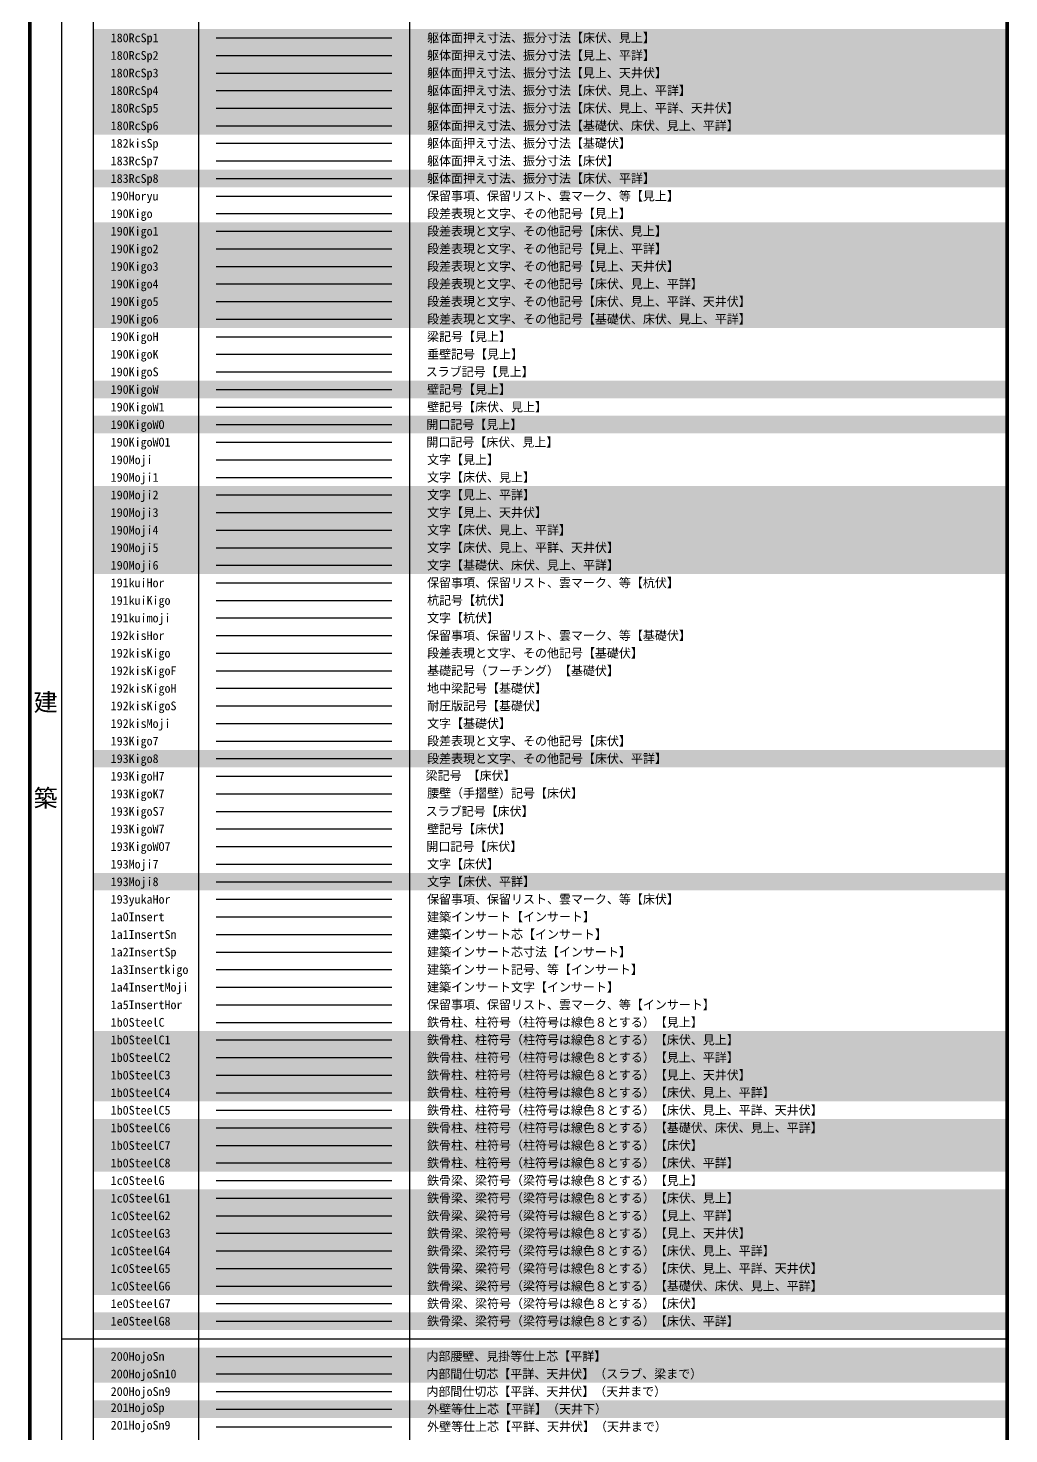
# Model space of a CAD drawing. Header units: millimetres. Extents: x -67913 to 128525, y -54442 to 63422.
# Drawn here: x -30278.5 to -29999.5, y -31076 to -30676.2 of the extents above; entities that cross this region are included whole.
import ezdxf
from ezdxf.enums import TextEntityAlignment as Align

# ---------------------------------------------------------------- set-up
doc = ezdxf.new("R2010")
doc.units = ezdxf.units.MM
doc.header["$LTSCALE"] = 500
doc.linetypes.add('DD5', pattern=[0.45, 0.2, -0.1, 0.05, -0.1])
doc.linetypes.add('DD6', pattern=[0.75, 0.5, -0.1, 0.05, -0.1])
for name, color, linetype in [('000Waku', 3, 'Continuous'), ('001Waku', 7, 'Continuous'), ('110SleeveSp', 8, 'Continuous'), ('122kisSec', 7, 'Continuous'), ('123RcSec7', 7, 'Continuous'), ('180RcSp1', 8, 'Continuous'), ('180RcSp2', 8, 'Continuous'), ('180RcSp3', 8, 'Continuous'), ('180RcSp4', 8, 'Continuous'), ('180RcSp5', 8, 'Continuous'), ('180RcSp6', 8, 'Continuous'), ('182kisSp', 8, 'Continuous'), ('183RcSp7', 8, 'Continuous'), ('183RcSp8', 8, 'Continuous'), ('190Horyu', 10, 'Continuous'), ('190Kigo', 8, 'Continuous'), ('190Kigo1', 8, 'Continuous'), ('190Kigo2', 8, 'Continuous'), ('190Kigo3', 8, 'Continuous'), ('190Kigo4', 8, 'Continuous'), ('190Kigo5', 8, 'Continuous'), ('190Kigo6', 8, 'Continuous'), ('190KigoH', 8, 'Continuous'), ('190KigoK', 8, 'Continuous'), ('190KigoS', 8, 'Continuous'), ('190KigoW', 8, 'Continuous'), ('190KigoW1', 8, 'Continuous'), ('190KigoWO', 8, 'Continuous'), ('190KigoWO1', 8, 'Continuous'), ('190Moji', 8, 'Continuous'), ('190Moji1', 8, 'Continuous'), ('190Moji2', 8, 'Continuous'), ('190Moji3', 8, 'Continuous'), ('190Moji4', 8, 'Continuous'), ('190Moji5', 8, 'Continuous'), ('190Moji6', 8, 'Continuous'), ('191kuiHor', 10, 'Continuous'), ('191kuiKigo', 8, 'Continuous'), ('191kuimoji', 8, 'Continuous'), ('192kisHor', 10, 'Continuous'), ('192kisKigo', 8, 'Continuous'), ('192kisKigoF', 8, 'Continuous'), ('192kisKigoH', 8, 'Continuous'), ('192kisKigoS', 8, 'Continuous'), ('192kisMoji', 8, 'Continuous'), ('193Kigo7', 8, 'Continuous'), ('193Kigo8', 8, 'Continuous'), ('193KigoH7', 8, 'Continuous'), ('193KigoK7', 8, 'Continuous'), ('193KigoS7', 8, 'Continuous'), ('193KigoW7', 8, 'Continuous'), ('193KigoWO7', 8, 'Continuous'), ('193Moji7', 8, 'Continuous'), ('193Moji8', 8, 'Continuous'), ('193yukaHor', 10, 'Continuous'), ('1a0Insert', 2, 'Continuous'), ('1a1InsertSn', 4, 'DD5'), ('1a2InsertSp', 8, 'Continuous'), ('1a3InsertKigo', 8, 'Continuous'), ('1a4InsertMoji', 8, 'Continuous'), ('1a5InsertHor', 10, 'Continuous'), ('1b0SteelC', 7, 'Continuous'), ('1b0SteelC1', 7, 'Continuous'), ('1b0SteelC2', 7, 'Continuous'), ('1b0SteelC3', 7, 'Continuous'), ('1b0SteelC4', 7, 'Continuous'), ('1b0SteelC5', 7, 'Continuous'), ('1b0SteelC6', 7, 'Continuous'), ('1b0SteelC7', 7, 'Continuous'), ('1b0SteelC8', 7, 'Continuous'), ('1c0SteelG', 5, 'Continuous'), ('1c0SteelG1', 5, 'Continuous'), ('1c0SteelG2', 5, 'Continuous'), ('1c0SteelG3', 5, 'Continuous'), ('1c0SteelG4', 5, 'Continuous'), ('1c0SteelG5', 5, 'Continuous'), ('1c0SteelG6', 5, 'Continuous'), ('1e0SteelG7', 5, 'Continuous'), ('1e0SteelG8', 5, 'Continuous'), ('200HojoSn', 4, 'DD6'), ('200HojoSn10', 4, 'DD6'), ('200HojoSn9', 4, 'DD6'), ('201HojoSn', 6, 'DD6'), ('201HojoSn9', 6, 'DD6'), ('220Kabe', 7, 'Continuous'), ('400Dansa', 4, 'Continuous')]:
    doc.layers.add(name, color=color, linetype=linetype)
doc.styles.add('ｺﾞｼｯｸ', font='MS Gothic.ttf')
doc.styles.add('ｺﾞｼｯｸ-縦', font='@MS Gothic.ttf')

msp = doc.modelspace()

# ---------------------------------------------------------------- hatches: boundary and pattern name
at = {"layer": '110SleeveSp'}
for points in [[(-30000, -30681.5), (-30000, -30676.5), (-30260, -30676.5), (-30260, -30681.5)], [(-30000, -30686.5), (-30000, -30681.5), (-30260, -30681.5), (-30260, -30686.5)], [(-30000, -30691.5), (-30000, -30686.5), (-30260, -30686.5), (-30260, -30691.5)], [(-30000, -30696.5), (-30000, -30691.5), (-30260, -30691.5), (-30260, -30696.5)], [(-30000, -30701.5), (-30000, -30696.5), (-30260, -30696.5), (-30260, -30701.5)], [(-30000, -30706.5), (-30000, -30701.5), (-30260, -30701.5), (-30260, -30706.5)], [(-30000, -30736.5), (-30000, -30731.5), (-30260, -30731.5), (-30260, -30736.5)], [(-30000, -30741.5), (-30000, -30736.5), (-30260, -30736.5), (-30260, -30741.5)], [(-30000, -30746.5), (-30000, -30741.5), (-30260, -30741.5), (-30260, -30746.5)], [(-30000, -30751.5), (-30000, -30746.5), (-30260, -30746.5), (-30260, -30751.5)], [(-30000, -30756.5), (-30000, -30751.5), (-30260, -30751.5), (-30260, -30756.5)], [(-30000, -30761.5), (-30000, -30756.5), (-30260, -30756.5), (-30260, -30761.5)], [(-30000, -30781.5), (-30000, -30776.5), (-30260, -30776.5), (-30260, -30781.5)], [(-30000, -30791.5), (-30000, -30786.5), (-30260, -30786.5), (-30260, -30791.5)], [(-30000, -30811.5), (-30000, -30806.5), (-30260, -30806.5), (-30260, -30811.5)], [(-30000, -30816.5), (-30000, -30811.5), (-30260, -30811.5), (-30260, -30816.5)], [(-30000, -30821.5), (-30000, -30816.5), (-30260, -30816.5), (-30260, -30821.5)], [(-30000, -30826.5), (-30000, -30821.5), (-30260, -30821.5), (-30260, -30826.5)], [(-30000, -30831.5), (-30000, -30826.5), (-30260, -30826.5), (-30260, -30831.5)], [(-30000, -30966.5), (-30000, -30961.5), (-30260, -30961.5), (-30260, -30966.5)], [(-30000, -30971.5), (-30000, -30966.5), (-30260, -30966.5), (-30260, -30971.5)], [(-30000, -30976.5), (-30000, -30971.5), (-30260, -30971.5), (-30260, -30976.5)], [(-30000, -30981.5), (-30000, -30976.5), (-30260, -30976.5), (-30260, -30981.5)], [(-30000, -30991.5), (-30000, -30986.5), (-30260, -30986.5), (-30260, -30991.5)], [(-30000, -31011.5), (-30000, -31006.5), (-30260, -31006.5), (-30260, -31011.5)], [(-30000, -31016.5), (-30000, -31011.5), (-30260, -31011.5), (-30260, -31016.5)], [(-30000, -31021.5), (-30000, -31016.5), (-30260, -31016.5), (-30260, -31021.5)], [(-30000, -31026.5), (-30000, -31021.5), (-30260, -31021.5), (-30260, -31026.5)], [(-30000, -31036.5), (-30000, -31031.5), (-30260, -31031.5), (-30260, -31036.5)]]:
    msp.add_hatch(color=241, dxfattribs=at).paths.add_polyline_path(points)
at = {"layer": '122kisSec'}
msp.add_hatch(color=241, dxfattribs=at).paths.add_polyline_path([(-30000, -30701.5), (-30260, -30701.5), (-30260, -30706.5), (-30000, -30706.5)])
at = {"layer": '123RcSec7'}
for points in [[(-30000, -30696.5), (-30000, -30691.5), (-30260, -30691.5), (-30260, -30696.5)], [(-30000, -30701.5), (-30000, -30696.5), (-30260, -30696.5), (-30260, -30701.5)], [(-30000, -30706.5), (-30000, -30701.5), (-30260, -30701.5), (-30260, -30706.5)], [(-30000, -30721.5), (-30000, -30716.5), (-30260, -30716.5), (-30260, -30721.5)], [(-30000, -30736.5), (-30000, -30731.5), (-30260, -30731.5), (-30260, -30736.5)], [(-30000, -30751.5), (-30000, -30746.5), (-30260, -30746.5), (-30260, -30751.5)], [(-30000, -30756.5), (-30000, -30751.5), (-30260, -30751.5), (-30260, -30756.5)], [(-30000, -30761.5), (-30000, -30756.5), (-30260, -30756.5), (-30260, -30761.5)], [(-30000, -30821.5), (-30000, -30816.5), (-30260, -30816.5), (-30260, -30821.5)], [(-30000, -30826.5), (-30000, -30821.5), (-30260, -30821.5), (-30260, -30826.5)], [(-30000, -30831.5), (-30000, -30826.5), (-30260, -30826.5), (-30260, -30831.5)], [(-30000, -30886.5), (-30000, -30881.5), (-30260, -30881.5), (-30260, -30886.5)], [(-30000, -30921.5), (-30000, -30916.5), (-30260, -30916.5), (-30260, -30921.5)], [(-30000, -30966.5), (-30000, -30961.5), (-30260, -30961.5), (-30260, -30966.5)], [(-30000, -30981.5), (-30000, -30976.5), (-30260, -30976.5), (-30260, -30981.5)], [(-30000, -30991.5), (-30000, -30986.5), (-30260, -30986.5), (-30260, -30991.5)], [(-30000, -30996.5), (-30000, -30991.5), (-30260, -30991.5), (-30260, -30996.5)], [(-30000, -31001.5), (-30000, -30996.5), (-30260, -30996.5), (-30260, -31001.5)], [(-30000, -31011.5), (-30000, -31006.5), (-30260, -31006.5), (-30260, -31011.5)], [(-30000, -31026.5), (-30000, -31021.5), (-30260, -31021.5), (-30260, -31026.5)], [(-30000, -31031.5), (-30000, -31026.5), (-30260, -31026.5), (-30260, -31031.5)], [(-30000, -31036.5), (-30000, -31031.5), (-30260, -31031.5), (-30260, -31036.5)], [(-30000, -31046.5), (-30000, -31041.5), (-30260, -31041.5), (-30260, -31046.5)]]:
    msp.add_hatch(color=241, dxfattribs=at).paths.add_polyline_path(points)
at = {"layer": '220Kabe'}
for points in [[(-30000, -30686.5), (-30000, -30681.5), (-30260, -30681.5), (-30260, -30686.5)], [(-30000, -30696.5), (-30000, -30691.5), (-30260, -30691.5), (-30260, -30696.5)], [(-30000, -30701.5), (-30000, -30696.5), (-30260, -30696.5), (-30260, -30701.5)], [(-30000, -30706.5), (-30000, -30701.5), (-30260, -30701.5), (-30260, -30706.5)], [(-30000, -30721.5), (-30000, -30716.5), (-30260, -30716.5), (-30260, -30721.5)], [(-30000, -30741.5), (-30000, -30736.5), (-30260, -30736.5), (-30260, -30741.5)], [(-30000, -30751.5), (-30000, -30746.5), (-30260, -30746.5), (-30260, -30751.5)], [(-30000, -30761.5), (-30000, -30756.5), (-30260, -30756.5), (-30260, -30761.5)], [(-30000, -30821.5), (-30000, -30816.5), (-30260, -30816.5), (-30260, -30821.5)], [(-30000, -30826.5), (-30000, -30821.5), (-30260, -30821.5), (-30260, -30826.5)], [(-30000, -30831.5), (-30000, -30826.5), (-30260, -30826.5), (-30260, -30831.5)], [(-30000, -30886.5), (-30000, -30881.5), (-30260, -30881.5), (-30260, -30886.5)], [(-30000, -30921.5), (-30000, -30916.5), (-30260, -30916.5), (-30260, -30921.5)], [(-30000, -30971.5), (-30000, -30966.5), (-30260, -30966.5), (-30260, -30971.5)], [(-30000, -30981.5), (-30000, -30976.5), (-30260, -30976.5), (-30260, -30981.5)], [(-30000, -30991.5), (-30000, -30986.5), (-30260, -30986.5), (-30260, -30991.5)], [(-30000, -31001.5), (-30000, -30996.5), (-30260, -30996.5), (-30260, -31001.5)], [(-30000, -31016.5), (-30000, -31011.5), (-30260, -31011.5), (-30260, -31016.5)], [(-30000, -31031.5), (-30000, -31026.5), (-30260, -31026.5), (-30260, -31031.5)], [(-30000, -31036.5), (-30000, -31031.5), (-30260, -31031.5), (-30260, -31036.5)], [(-30000, -31046.5), (-30000, -31041.5), (-30260, -31041.5), (-30260, -31046.5)], [(-30000, -31056.5), (-30000, -31051.5), (-30260, -31051.5), (-30260, -31056.5)], [(-30000, -31071.5), (-30000, -31066.5), (-30260, -31066.5), (-30260, -31071.5)]]:
    msp.add_hatch(color=241, dxfattribs=at).paths.add_polyline_path(points)
at = {"layer": '400Dansa'}
msp.add_hatch(color=241, dxfattribs=at).paths.add_polyline_path([(-30000, -31061.5), (-30000, -31056.5), (-30260, -31056.5), (-30260, -31061.5)])

# ---------------------------------------------------------------- linework, layer by layer
at = {"layer": '000Waku'}
for p, q in [((-30260, -30015), (-30260, -31899)), ((-30230, -30015), (-30230, -31899)), ((-30170, -30015), (-30170, -31899)), ((-30269, -30104), (-30269, -31809)), ((-30269, -31049), (-30000, -31049))]:
    msp.add_line(p, q, dxfattribs=at)
at = {"layer": '000Waku', "const_width": 1}
msp.add_lwpolyline([(-30000, -31899), (-30278, -31899), (-30278, -30000), (-30000, -30000)], close=True, dxfattribs=at)
at = {"layer": '180RcSp1'}
msp.add_line((-30225, -30679), (-30175, -30679), dxfattribs=at)
at = {"layer": '180RcSp2'}
msp.add_line((-30225, -30684), (-30175, -30684), dxfattribs=at)
at = {"layer": '180RcSp3'}
msp.add_line((-30225, -30689), (-30175, -30689), dxfattribs=at)
at = {"layer": '180RcSp4'}
msp.add_line((-30225, -30694), (-30175, -30694), dxfattribs=at)
at = {"layer": '180RcSp5'}
msp.add_line((-30225, -30699), (-30175, -30699), dxfattribs=at)
at = {"layer": '180RcSp6'}
msp.add_line((-30225, -30704), (-30175, -30704), dxfattribs=at)
at = {"layer": '182kisSp'}
msp.add_line((-30225, -30709), (-30175, -30709), dxfattribs=at)
at = {"layer": '183RcSp7'}
msp.add_line((-30225, -30714), (-30175, -30714), dxfattribs=at)
at = {"layer": '183RcSp8'}
msp.add_line((-30225, -30719), (-30175, -30719), dxfattribs=at)
at = {"layer": '190Horyu'}
msp.add_line((-30225, -30724), (-30175, -30724), dxfattribs=at)
at = {"layer": '190Kigo'}
msp.add_line((-30225, -30729), (-30175, -30729), dxfattribs=at)
at = {"layer": '190Kigo1'}
msp.add_line((-30225, -30734), (-30175, -30734), dxfattribs=at)
at = {"layer": '190Kigo2'}
msp.add_line((-30225, -30739), (-30175, -30739), dxfattribs=at)
at = {"layer": '190Kigo3'}
msp.add_line((-30225, -30744), (-30175, -30744), dxfattribs=at)
at = {"layer": '190Kigo4'}
msp.add_line((-30225, -30749), (-30175, -30749), dxfattribs=at)
at = {"layer": '190Kigo5'}
msp.add_line((-30225, -30754), (-30175, -30754), dxfattribs=at)
at = {"layer": '190Kigo6'}
msp.add_line((-30225, -30759), (-30175, -30759), dxfattribs=at)
at = {"layer": '190KigoH'}
msp.add_line((-30225, -30764), (-30175, -30764), dxfattribs=at)
at = {"layer": '190KigoK'}
msp.add_line((-30225, -30769), (-30175, -30769), dxfattribs=at)
at = {"layer": '190KigoS'}
msp.add_line((-30225, -30774), (-30175, -30774), dxfattribs=at)
at = {"layer": '190KigoW'}
msp.add_line((-30225, -30779), (-30175, -30779), dxfattribs=at)
at = {"layer": '190KigoW1'}
msp.add_line((-30225, -30784), (-30175, -30784), dxfattribs=at)
at = {"layer": '190KigoWO'}
msp.add_line((-30225, -30789), (-30175, -30789), dxfattribs=at)
at = {"layer": '190KigoWO1'}
msp.add_line((-30225, -30794), (-30175, -30794), dxfattribs=at)
at = {"layer": '190Moji'}
msp.add_line((-30225, -30799), (-30175, -30799), dxfattribs=at)
at = {"layer": '190Moji1'}
msp.add_line((-30225, -30804), (-30175, -30804), dxfattribs=at)
at = {"layer": '190Moji2'}
msp.add_line((-30225, -30809), (-30175, -30809), dxfattribs=at)
at = {"layer": '190Moji3'}
msp.add_line((-30225, -30814), (-30175, -30814), dxfattribs=at)
at = {"layer": '190Moji4'}
msp.add_line((-30225, -30819), (-30175, -30819), dxfattribs=at)
at = {"layer": '190Moji5'}
msp.add_line((-30225, -30824), (-30175, -30824), dxfattribs=at)
at = {"layer": '190Moji6'}
msp.add_line((-30225, -30829), (-30175, -30829), dxfattribs=at)
at = {"layer": '191kuiHor'}
msp.add_line((-30225, -30834), (-30175, -30834), dxfattribs=at)
at = {"layer": '191kuiKigo'}
msp.add_line((-30225, -30839), (-30175, -30839), dxfattribs=at)
at = {"layer": '191kuimoji'}
msp.add_line((-30225, -30844), (-30175, -30844), dxfattribs=at)
at = {"layer": '192kisHor'}
msp.add_line((-30225, -30849), (-30175, -30849), dxfattribs=at)
at = {"layer": '192kisKigo'}
msp.add_line((-30225, -30854), (-30175, -30854), dxfattribs=at)
at = {"layer": '192kisKigoF'}
msp.add_line((-30225, -30859), (-30175, -30859), dxfattribs=at)
at = {"layer": '192kisKigoH'}
msp.add_line((-30225, -30864), (-30175, -30864), dxfattribs=at)
at = {"layer": '192kisKigoS'}
msp.add_line((-30225, -30869), (-30175, -30869), dxfattribs=at)
at = {"layer": '192kisMoji'}
msp.add_line((-30225, -30874), (-30175, -30874), dxfattribs=at)
at = {"layer": '193Kigo7'}
msp.add_line((-30225, -30879), (-30175, -30879), dxfattribs=at)
at = {"layer": '193Kigo8'}
msp.add_line((-30225, -30884), (-30175, -30884), dxfattribs=at)
at = {"layer": '193KigoH7'}
msp.add_line((-30225, -30889), (-30175, -30889), dxfattribs=at)
at = {"layer": '193KigoK7'}
msp.add_line((-30225, -30894), (-30175, -30894), dxfattribs=at)
at = {"layer": '193KigoS7'}
msp.add_line((-30225, -30899), (-30175, -30899), dxfattribs=at)
at = {"layer": '193KigoW7'}
msp.add_line((-30225, -30904), (-30175, -30904), dxfattribs=at)
at = {"layer": '193KigoWO7'}
msp.add_line((-30225, -30909), (-30175, -30909), dxfattribs=at)
at = {"layer": '193Moji7'}
msp.add_line((-30225, -30914), (-30175, -30914), dxfattribs=at)
at = {"layer": '193Moji8'}
msp.add_line((-30225, -30919), (-30175, -30919), dxfattribs=at)
at = {"layer": '193yukaHor'}
msp.add_line((-30225, -30924), (-30175, -30924), dxfattribs=at)
at = {"layer": '1a0Insert'}
msp.add_line((-30225, -30929), (-30175, -30929), dxfattribs=at)
at = {"layer": '1a1InsertSn'}
msp.add_line((-30225, -30934), (-30175, -30934), dxfattribs=at)
at = {"layer": '1a2InsertSp'}
msp.add_line((-30225, -30939), (-30175, -30939), dxfattribs=at)
at = {"layer": '1a3InsertKigo'}
msp.add_line((-30225, -30944), (-30175, -30944), dxfattribs=at)
at = {"layer": '1a4InsertMoji'}
msp.add_line((-30225, -30949), (-30175, -30949), dxfattribs=at)
at = {"layer": '1a5InsertHor'}
msp.add_line((-30225, -30954), (-30175, -30954), dxfattribs=at)
at = {"layer": '1b0SteelC'}
msp.add_line((-30225, -30959), (-30175, -30959), dxfattribs=at)
at = {"layer": '1b0SteelC1'}
msp.add_line((-30225, -30964), (-30175, -30964), dxfattribs=at)
at = {"layer": '1b0SteelC2'}
msp.add_line((-30225, -30969), (-30175, -30969), dxfattribs=at)
at = {"layer": '1b0SteelC3'}
msp.add_line((-30225, -30974), (-30175, -30974), dxfattribs=at)
at = {"layer": '1b0SteelC4'}
msp.add_line((-30225, -30979), (-30175, -30979), dxfattribs=at)
at = {"layer": '1b0SteelC5'}
msp.add_line((-30225, -30984), (-30175, -30984), dxfattribs=at)
at = {"layer": '1b0SteelC6'}
msp.add_line((-30225, -30989), (-30175, -30989), dxfattribs=at)
at = {"layer": '1b0SteelC7'}
msp.add_line((-30225, -30994), (-30175, -30994), dxfattribs=at)
at = {"layer": '1b0SteelC8'}
msp.add_line((-30225, -30999), (-30175, -30999), dxfattribs=at)
at = {"layer": '1c0SteelG'}
msp.add_line((-30225, -31004), (-30175, -31004), dxfattribs=at)
at = {"layer": '1c0SteelG1'}
msp.add_line((-30225, -31009), (-30175, -31009), dxfattribs=at)
at = {"layer": '1c0SteelG2'}
msp.add_line((-30225, -31014), (-30175, -31014), dxfattribs=at)
at = {"layer": '1c0SteelG3'}
msp.add_line((-30225, -31019), (-30175, -31019), dxfattribs=at)
at = {"layer": '1c0SteelG4'}
msp.add_line((-30225, -31024), (-30175, -31024), dxfattribs=at)
at = {"layer": '1c0SteelG5'}
msp.add_line((-30225, -31029), (-30175, -31029), dxfattribs=at)
at = {"layer": '1c0SteelG6'}
msp.add_line((-30225, -31034), (-30175, -31034), dxfattribs=at)
at = {"layer": '1e0SteelG7'}
msp.add_line((-30225, -31039), (-30175, -31039), dxfattribs=at)
at = {"layer": '1e0SteelG8'}
msp.add_line((-30225, -31044), (-30175, -31044), dxfattribs=at)
at = {"layer": '200HojoSn'}
msp.add_line((-30225, -31054), (-30175, -31054), dxfattribs=at)
at = {"layer": '200HojoSn10'}
msp.add_line((-30225, -31059), (-30175, -31059), dxfattribs=at)
at = {"layer": '200HojoSn9'}
msp.add_line((-30225, -31064), (-30175, -31064), dxfattribs=at)
at = {"layer": '201HojoSn'}
msp.add_line((-30225, -31069), (-30175, -31069), dxfattribs=at)
at = {"layer": '201HojoSn9'}
msp.add_line((-30225, -31074), (-30175, -31074), dxfattribs=at)

# ---------------------------------------------------------------- texts
at = {"layer": '001Waku', "style": 'ｺﾞｼｯｸ-縦'}
msp.add_text('建\u3000\u3000\u3000築', height=5, rotation=270, dxfattribs=at).set_placement((-30273.5, -30881.5), align=Align.MIDDLE)
at = {"layer": '180RcSp1', "style": 'ｺﾞｼｯｸ'}
for s, p in [('躯体面押え寸法、振分寸法【床伏、見上】', (-30165, -30679)), ('180RcSp1', (-30255, -30679))]:
    msp.add_text(s, height=2.5, dxfattribs=at).set_placement(p, align=Align.MIDDLE_LEFT)
at = {"layer": '180RcSp2', "style": 'ｺﾞｼｯｸ'}
for s, p in [('180RcSp2', (-30255, -30684)), ('躯体面押え寸法、振分寸法【見上、平詳】', (-30165, -30684))]:
    msp.add_text(s, height=2.5, dxfattribs=at).set_placement(p, align=Align.MIDDLE_LEFT)
at = {"layer": '180RcSp3', "style": 'ｺﾞｼｯｸ'}
for s, p in [('180RcSp3', (-30255, -30689)), ('躯体面押え寸法、振分寸法【見上、天井伏】', (-30165, -30689))]:
    msp.add_text(s, height=2.5, dxfattribs=at).set_placement(p, align=Align.MIDDLE_LEFT)
at = {"layer": '180RcSp4', "style": 'ｺﾞｼｯｸ'}
for s, p in [('180RcSp4', (-30255, -30694)), ('躯体面押え寸法、振分寸法【床伏、見上、平詳】', (-30165, -30694))]:
    msp.add_text(s, height=2.5, dxfattribs=at).set_placement(p, align=Align.MIDDLE_LEFT)
at = {"layer": '180RcSp5', "style": 'ｺﾞｼｯｸ'}
for s, p in [('躯体面押え寸法、振分寸法【床伏、見上、平詳、天井伏】', (-30165, -30699)), ('180RcSp5', (-30255, -30699))]:
    msp.add_text(s, height=2.5, dxfattribs=at).set_placement(p, align=Align.MIDDLE_LEFT)
at = {"layer": '180RcSp6', "style": 'ｺﾞｼｯｸ'}
for s, p in [('180RcSp6', (-30255, -30704)), ('躯体面押え寸法、振分寸法【基礎伏、床伏、見上、平詳】', (-30165, -30704))]:
    msp.add_text(s, height=2.5, dxfattribs=at).set_placement(p, align=Align.MIDDLE_LEFT)
at = {"layer": '182kisSp', "style": 'ｺﾞｼｯｸ'}
for s, p in [('182kisSp', (-30255, -30709)), ('躯体面押え寸法、振分寸法【基礎伏】', (-30165, -30709))]:
    msp.add_text(s, height=2.5, dxfattribs=at).set_placement(p, align=Align.MIDDLE_LEFT)
at = {"layer": '183RcSp7', "style": 'ｺﾞｼｯｸ'}
for s, p in [('183RcSp7', (-30255, -30714)), ('躯体面押え寸法、振分寸法【床伏】', (-30165, -30714))]:
    msp.add_text(s, height=2.5, dxfattribs=at).set_placement(p, align=Align.MIDDLE_LEFT)
at = {"layer": '183RcSp8', "style": 'ｺﾞｼｯｸ'}
for s, p in [('躯体面押え寸法、振分寸法【床伏、平詳】', (-30165, -30719)), ('183RcSp8', (-30255, -30719))]:
    msp.add_text(s, height=2.5, dxfattribs=at).set_placement(p, align=Align.MIDDLE_LEFT)
at = {"layer": '190Horyu', "style": 'ｺﾞｼｯｸ'}
for s, p in [('190Horyu', (-30255, -30724)), ('保留事項、保留リスト、雲マーク、等【見上】', (-30165, -30724))]:
    msp.add_text(s, height=2.5, dxfattribs=at).set_placement(p, align=Align.MIDDLE_LEFT)
at = {"layer": '190Kigo', "style": 'ｺﾞｼｯｸ'}
for s, p in [('190Kigo', (-30255, -30729)), ('段差表現と文字、その他記号【見上】', (-30165, -30729))]:
    msp.add_text(s, height=2.5, dxfattribs=at).set_placement(p, align=Align.MIDDLE_LEFT)
at = {"layer": '190Kigo1', "style": 'ｺﾞｼｯｸ'}
for s, p in [('190Kigo1', (-30255, -30734)), ('段差表現と文字、その他記号【床伏、見上】', (-30165, -30734))]:
    msp.add_text(s, height=2.5, dxfattribs=at).set_placement(p, align=Align.MIDDLE_LEFT)
at = {"layer": '190Kigo2', "style": 'ｺﾞｼｯｸ'}
for s, p in [('段差表現と文字、その他記号【見上、平詳】', (-30165, -30739)), ('190Kigo2', (-30255, -30739))]:
    msp.add_text(s, height=2.5, dxfattribs=at).set_placement(p, align=Align.MIDDLE_LEFT)
at = {"layer": '190Kigo3', "style": 'ｺﾞｼｯｸ'}
for s, p in [('190Kigo3', (-30255, -30744)), ('段差表現と文字、その他記号【見上、天井伏】', (-30165, -30744))]:
    msp.add_text(s, height=2.5, dxfattribs=at).set_placement(p, align=Align.MIDDLE_LEFT)
at = {"layer": '190Kigo4', "style": 'ｺﾞｼｯｸ'}
for s, p in [('190Kigo4', (-30255, -30749)), ('段差表現と文字、その他記号【床伏、見上、平詳】', (-30165, -30749))]:
    msp.add_text(s, height=2.5, dxfattribs=at).set_placement(p, align=Align.MIDDLE_LEFT)
at = {"layer": '190Kigo5', "style": 'ｺﾞｼｯｸ'}
for s, p in [('190Kigo5', (-30255, -30754)), ('段差表現と文字、その他記号【床伏、見上、平詳、天井伏】', (-30165, -30754))]:
    msp.add_text(s, height=2.5, dxfattribs=at).set_placement(p, align=Align.MIDDLE_LEFT)
at = {"layer": '190Kigo6', "style": 'ｺﾞｼｯｸ'}
for s, p in [('段差表現と文字、その他記号【基礎伏、床伏、見上、平詳】', (-30165, -30759)), ('190Kigo6', (-30255, -30759))]:
    msp.add_text(s, height=2.5, dxfattribs=at).set_placement(p, align=Align.MIDDLE_LEFT)
at = {"layer": '190KigoH', "style": 'ｺﾞｼｯｸ'}
for s, p in [('190KigoH', (-30255, -30764)), ('梁記号【見上】', (-30165, -30764))]:
    msp.add_text(s, height=2.5, dxfattribs=at).set_placement(p, align=Align.MIDDLE_LEFT)
at = {"layer": '190KigoK', "style": 'ｺﾞｼｯｸ'}
for s, p in [('190KigoK', (-30255, -30769)), ('垂壁記号【見上】', (-30165, -30769))]:
    msp.add_text(s, height=2.5, dxfattribs=at).set_placement(p, align=Align.MIDDLE_LEFT)
at = {"layer": '190KigoS', "style": 'ｺﾞｼｯｸ'}
for s, p in [('190KigoS', (-30255, -30774)), ('スラブ記号【見上】', (-30165.4, -30774))]:
    msp.add_text(s, height=2.5, dxfattribs=at).set_placement(p, align=Align.MIDDLE_LEFT)
at = {"layer": '190KigoW', "style": 'ｺﾞｼｯｸ'}
for s, p in [('壁記号【見上】', (-30165, -30779)), ('190KigoW', (-30255, -30779))]:
    msp.add_text(s, height=2.5, dxfattribs=at).set_placement(p, align=Align.MIDDLE_LEFT)
at = {"layer": '190KigoW1', "style": 'ｺﾞｼｯｸ'}
for s, p in [('190KigoW1', (-30255, -30784)), ('壁記号【床伏、見上】', (-30165, -30784))]:
    msp.add_text(s, height=2.5, dxfattribs=at).set_placement(p, align=Align.MIDDLE_LEFT)
at = {"layer": '190KigoWO', "style": 'ｺﾞｼｯｸ'}
for s, p in [('190KigoWO', (-30255, -30789)), ('開口記号【見上】', (-30165.2, -30789))]:
    msp.add_text(s, height=2.5, dxfattribs=at).set_placement(p, align=Align.MIDDLE_LEFT)
at = {"layer": '190KigoWO1', "style": 'ｺﾞｼｯｸ'}
for s, p in [('190KigoWO1', (-30255, -30794)), ('開口記号【床伏、見上】', (-30165.2, -30794))]:
    msp.add_text(s, height=2.5, dxfattribs=at).set_placement(p, align=Align.MIDDLE_LEFT)
at = {"layer": '190Moji', "style": 'ｺﾞｼｯｸ'}
for s, p in [('文字【見上】', (-30165, -30799)), ('190Moji', (-30255, -30799))]:
    msp.add_text(s, height=2.5, dxfattribs=at).set_placement(p, align=Align.MIDDLE_LEFT)
at = {"layer": '190Moji1', "style": 'ｺﾞｼｯｸ'}
for s, p in [('190Moji1', (-30255, -30804)), ('文字【床伏、見上】', (-30165, -30804))]:
    msp.add_text(s, height=2.5, dxfattribs=at).set_placement(p, align=Align.MIDDLE_LEFT)
at = {"layer": '190Moji2', "style": 'ｺﾞｼｯｸ'}
for s, p in [('190Moji2', (-30255, -30809)), ('文字【見上、平詳】', (-30165, -30809))]:
    msp.add_text(s, height=2.5, dxfattribs=at).set_placement(p, align=Align.MIDDLE_LEFT)
at = {"layer": '190Moji3', "style": 'ｺﾞｼｯｸ'}
for s, p in [('190Moji3', (-30255, -30814)), ('文字【見上、天井伏】', (-30165, -30814))]:
    msp.add_text(s, height=2.5, dxfattribs=at).set_placement(p, align=Align.MIDDLE_LEFT)
at = {"layer": '190Moji4', "style": 'ｺﾞｼｯｸ'}
for s, p in [('文字【床伏、見上、平詳】', (-30165, -30819)), ('190Moji4', (-30255, -30819))]:
    msp.add_text(s, height=2.5, dxfattribs=at).set_placement(p, align=Align.MIDDLE_LEFT)
at = {"layer": '190Moji5', "style": 'ｺﾞｼｯｸ'}
for s, p in [('190Moji5', (-30255, -30824)), ('文字【床伏、見上、平詳、天井伏】', (-30165, -30824))]:
    msp.add_text(s, height=2.5, dxfattribs=at).set_placement(p, align=Align.MIDDLE_LEFT)
at = {"layer": '190Moji6', "style": 'ｺﾞｼｯｸ'}
for s, p in [('190Moji6', (-30255, -30829)), ('文字【基礎伏、床伏、見上、平詳】', (-30165, -30829))]:
    msp.add_text(s, height=2.5, dxfattribs=at).set_placement(p, align=Align.MIDDLE_LEFT)
at = {"layer": '191kuiHor', "style": 'ｺﾞｼｯｸ'}
for s, p in [('191kuiHor', (-30255, -30834)), ('保留事項、保留リスト、雲マーク、等【杭伏】', (-30165, -30834))]:
    msp.add_text(s, height=2.5, dxfattribs=at).set_placement(p, align=Align.MIDDLE_LEFT)
at = {"layer": '191kuiKigo', "style": 'ｺﾞｼｯｸ'}
for s, p in [('杭記号【杭伏】', (-30165, -30839)), ('191kuiKigo', (-30255, -30839))]:
    msp.add_text(s, height=2.5, dxfattribs=at).set_placement(p, align=Align.MIDDLE_LEFT)
at = {"layer": '191kuimoji', "style": 'ｺﾞｼｯｸ'}
for s, p in [('191kuimoji', (-30255, -30844)), ('文字【杭伏】', (-30165, -30844))]:
    msp.add_text(s, height=2.5, dxfattribs=at).set_placement(p, align=Align.MIDDLE_LEFT)
at = {"layer": '192kisHor', "style": 'ｺﾞｼｯｸ'}
for s, p in [('192kisHor', (-30255, -30849)), ('保留事項、保留リスト、雲マーク、等【基礎伏】', (-30165, -30849))]:
    msp.add_text(s, height=2.5, dxfattribs=at).set_placement(p, align=Align.MIDDLE_LEFT)
at = {"layer": '192kisKigo', "style": 'ｺﾞｼｯｸ'}
for s, p in [('192kisKigo', (-30255, -30854)), ('段差表現と文字、その他記号【基礎伏】', (-30165, -30854))]:
    msp.add_text(s, height=2.5, dxfattribs=at).set_placement(p, align=Align.MIDDLE_LEFT)
at = {"layer": '192kisKigoF', "style": 'ｺﾞｼｯｸ'}
for s, p in [('基礎記号（フーチング）【基礎伏】', (-30165, -30859)), ('192kisKigoF', (-30255, -30859))]:
    msp.add_text(s, height=2.5, dxfattribs=at).set_placement(p, align=Align.MIDDLE_LEFT)
at = {"layer": '192kisKigoH', "style": 'ｺﾞｼｯｸ'}
for s, p in [('192kisKigoH', (-30255, -30864)), ('地中梁記号【基礎伏】', (-30165, -30864))]:
    msp.add_text(s, height=2.5, dxfattribs=at).set_placement(p, align=Align.MIDDLE_LEFT)
at = {"layer": '192kisKigoS', "style": 'ｺﾞｼｯｸ'}
for s, p in [('192kisKigoS', (-30255, -30869)), ('耐圧版記号【基礎伏】', (-30165, -30869))]:
    msp.add_text(s, height=2.5, dxfattribs=at).set_placement(p, align=Align.MIDDLE_LEFT)
at = {"layer": '192kisMoji', "style": 'ｺﾞｼｯｸ'}
for s, p in [('192kisMoji', (-30255, -30874)), ('文字【基礎伏】', (-30165, -30874))]:
    msp.add_text(s, height=2.5, dxfattribs=at).set_placement(p, align=Align.MIDDLE_LEFT)
at = {"layer": '193Kigo7', "style": 'ｺﾞｼｯｸ'}
for s, p in [('段差表現と文字、その他記号【床伏】', (-30165, -30879)), ('193Kigo7', (-30255, -30879))]:
    msp.add_text(s, height=2.5, dxfattribs=at).set_placement(p, align=Align.MIDDLE_LEFT)
at = {"layer": '193Kigo8', "style": 'ｺﾞｼｯｸ'}
for s, p in [('193Kigo8', (-30255, -30884)), ('段差表現と文字、その他記号【床伏、平詳】', (-30165, -30884))]:
    msp.add_text(s, height=2.5, dxfattribs=at).set_placement(p, align=Align.MIDDLE_LEFT)
at = {"layer": '193KigoH7', "style": 'ｺﾞｼｯｸ'}
for s, p in [('193KigoH7', (-30255, -30889)), ('梁記号 【床伏】', (-30165.4, -30888.835))]:
    msp.add_text(s, height=2.5, dxfattribs=at).set_placement(p, align=Align.MIDDLE_LEFT)
at = {"layer": '193KigoK7', "style": 'ｺﾞｼｯｸ'}
for s, p in [('193KigoK7', (-30255, -30894)), ('腰壁（手摺壁）記号【床伏】', (-30165, -30893.8477))]:
    msp.add_text(s, height=2.5, dxfattribs=at).set_placement(p, align=Align.MIDDLE_LEFT)
at = {"layer": '193KigoS7', "style": 'ｺﾞｼｯｸ'}
for s, p in [('スラブ記号【床伏】', (-30165.4, -30899)), ('193KigoS7', (-30255, -30899))]:
    msp.add_text(s, height=2.5, dxfattribs=at).set_placement(p, align=Align.MIDDLE_LEFT)
at = {"layer": '193KigoW7', "style": 'ｺﾞｼｯｸ'}
for s, p in [('193KigoW7', (-30255, -30904)), ('壁記号【床伏】', (-30165, -30904))]:
    msp.add_text(s, height=2.5, dxfattribs=at).set_placement(p, align=Align.MIDDLE_LEFT)
at = {"layer": '193KigoWO7', "style": 'ｺﾞｼｯｸ'}
for s, p in [('193KigoWO7', (-30255, -30909)), ('開口記号【床伏】', (-30165.2, -30909))]:
    msp.add_text(s, height=2.5, dxfattribs=at).set_placement(p, align=Align.MIDDLE_LEFT)
at = {"layer": '193Moji7', "style": 'ｺﾞｼｯｸ'}
for s, p in [('193Moji7', (-30255, -30914)), ('文字【床伏】', (-30165, -30914))]:
    msp.add_text(s, height=2.5, dxfattribs=at).set_placement(p, align=Align.MIDDLE_LEFT)
at = {"layer": '193Moji8', "style": 'ｺﾞｼｯｸ'}
for s, p in [('文字【床伏、平詳】', (-30165, -30919)), ('193Moji8', (-30255, -30919))]:
    msp.add_text(s, height=2.5, dxfattribs=at).set_placement(p, align=Align.MIDDLE_LEFT)
at = {"layer": '193yukaHor', "style": 'ｺﾞｼｯｸ'}
for s, p in [('193yukaHor', (-30255, -30924)), ('保留事項、保留リスト、雲マーク、等【床伏】', (-30165, -30924))]:
    msp.add_text(s, height=2.5, dxfattribs=at).set_placement(p, align=Align.MIDDLE_LEFT)
at = {"layer": '1a0Insert', "style": 'ｺﾞｼｯｸ'}
for s, p in [('1a0Insert', (-30255, -30929)), ('建築インサート【インサート】', (-30165, -30929))]:
    msp.add_text(s, height=2.5, dxfattribs=at).set_placement(p, align=Align.MIDDLE_LEFT)
at = {"layer": '1a1InsertSn', "style": 'ｺﾞｼｯｸ'}
for s, p in [('1a1InsertSn', (-30255, -30934)), ('建築インサート芯【インサート】', (-30165, -30934))]:
    msp.add_text(s, height=2.5, dxfattribs=at).set_placement(p, align=Align.MIDDLE_LEFT)
at = {"layer": '1a2InsertSp', "style": 'ｺﾞｼｯｸ'}
for s, p in [('建築インサート芯寸法【インサート】', (-30165, -30939)), ('1a2InsertSp', (-30255, -30939))]:
    msp.add_text(s, height=2.5, dxfattribs=at).set_placement(p, align=Align.MIDDLE_LEFT)
at = {"layer": '1a3InsertKigo', "style": 'ｺﾞｼｯｸ'}
for s, p in [('1a3Insertkigo', (-30255, -30944)), ('建築インサート記号、等【インサート】', (-30165, -30944))]:
    msp.add_text(s, height=2.5, dxfattribs=at).set_placement(p, align=Align.MIDDLE_LEFT)
at = {"layer": '1a4InsertMoji', "style": 'ｺﾞｼｯｸ'}
for s, p in [('1a4InsertMoji', (-30255, -30949)), ('建築インサート文字【インサート】', (-30165, -30949))]:
    msp.add_text(s, height=2.5, dxfattribs=at).set_placement(p, align=Align.MIDDLE_LEFT)
at = {"layer": '1a5InsertHor', "style": 'ｺﾞｼｯｸ'}
for s, p in [('1a5InsertHor', (-30255, -30954)), ('保留事項、保留リスト、雲マーク、等【インサート】', (-30165, -30954))]:
    msp.add_text(s, height=2.5, dxfattribs=at).set_placement(p, align=Align.MIDDLE_LEFT)
at = {"layer": '1b0SteelC', "style": 'ｺﾞｼｯｸ'}
for s, p in [('鉄骨柱、柱符号（柱符号は線色８とする）【見上】', (-30165, -30959)), ('1b0SteelC', (-30255, -30959))]:
    msp.add_text(s, height=2.5, dxfattribs=at).set_placement(p, align=Align.MIDDLE_LEFT)
at = {"layer": '1b0SteelC1', "style": 'ｺﾞｼｯｸ'}
for s, p in [('1b0SteelC1', (-30255, -30964)), ('鉄骨柱、柱符号（柱符号は線色８とする）【床伏、見上】', (-30165, -30964))]:
    msp.add_text(s, height=2.5, dxfattribs=at).set_placement(p, align=Align.MIDDLE_LEFT)
at = {"layer": '1b0SteelC2', "style": 'ｺﾞｼｯｸ'}
for s, p in [('1b0SteelC2', (-30255, -30969)), ('鉄骨柱、柱符号（柱符号は線色８とする）【見上、平詳】', (-30165, -30969))]:
    msp.add_text(s, height=2.5, dxfattribs=at).set_placement(p, align=Align.MIDDLE_LEFT)
at = {"layer": '1b0SteelC3', "style": 'ｺﾞｼｯｸ'}
for s, p in [('1b0SteelC3', (-30255, -30974)), ('鉄骨柱、柱符号（柱符号は線色８とする）【見上、天井伏】', (-30165, -30974))]:
    msp.add_text(s, height=2.5, dxfattribs=at).set_placement(p, align=Align.MIDDLE_LEFT)
at = {"layer": '1b0SteelC4', "style": 'ｺﾞｼｯｸ'}
for s, p in [('鉄骨柱、柱符号（柱符号は線色８とする）【床伏、見上、平詳】', (-30165, -30979)), ('1b0SteelC4', (-30255, -30979))]:
    msp.add_text(s, height=2.5, dxfattribs=at).set_placement(p, align=Align.MIDDLE_LEFT)
at = {"layer": '1b0SteelC5', "style": 'ｺﾞｼｯｸ'}
for s, p in [('1b0SteelC5', (-30255, -30984)), ('鉄骨柱、柱符号（柱符号は線色８とする）【床伏、見上、平詳、天井伏】', (-30165, -30984))]:
    msp.add_text(s, height=2.5, dxfattribs=at).set_placement(p, align=Align.MIDDLE_LEFT)
at = {"layer": '1b0SteelC6', "style": 'ｺﾞｼｯｸ'}
for s, p in [('1b0SteelC6', (-30255, -30989)), ('鉄骨柱、柱符号（柱符号は線色８とする）【基礎伏、床伏、見上、平詳】', (-30165, -30989))]:
    msp.add_text(s, height=2.5, dxfattribs=at).set_placement(p, align=Align.MIDDLE_LEFT)
at = {"layer": '1b0SteelC7', "style": 'ｺﾞｼｯｸ'}
for s, p in [('1b0SteelC7', (-30255, -30994)), ('鉄骨柱、柱符号（柱符号は線色８とする）【床伏】', (-30165, -30994))]:
    msp.add_text(s, height=2.5, dxfattribs=at).set_placement(p, align=Align.MIDDLE_LEFT)
at = {"layer": '1b0SteelC8', "style": 'ｺﾞｼｯｸ'}
for s, p in [('鉄骨柱、柱符号（柱符号は線色８とする）【床伏、平詳】', (-30165, -30999)), ('1b0SteelC8', (-30255, -30999))]:
    msp.add_text(s, height=2.5, dxfattribs=at).set_placement(p, align=Align.MIDDLE_LEFT)
at = {"layer": '1c0SteelG', "style": 'ｺﾞｼｯｸ'}
for s, p in [('1c0SteelG', (-30255, -31004)), ('鉄骨梁、梁符号（梁符号は線色８とする）【見上】', (-30165, -31004))]:
    msp.add_text(s, height=2.5, dxfattribs=at).set_placement(p, align=Align.MIDDLE_LEFT)
at = {"layer": '1c0SteelG1', "style": 'ｺﾞｼｯｸ'}
for s, p in [('1c0SteelG1', (-30255, -31009)), ('鉄骨梁、梁符号（梁符号は線色８とする）【床伏、見上】', (-30165, -31009))]:
    msp.add_text(s, height=2.5, dxfattribs=at).set_placement(p, align=Align.MIDDLE_LEFT)
at = {"layer": '1c0SteelG2', "style": 'ｺﾞｼｯｸ'}
for s, p in [('1c0SteelG2', (-30255, -31014)), ('鉄骨梁、梁符号（梁符号は線色８とする）【見上、平詳】', (-30165, -31014))]:
    msp.add_text(s, height=2.5, dxfattribs=at).set_placement(p, align=Align.MIDDLE_LEFT)
at = {"layer": '1c0SteelG3', "style": 'ｺﾞｼｯｸ'}
for s, p in [('鉄骨梁、梁符号（梁符号は線色８とする）【見上、天井伏】', (-30165, -31019)), ('1c0SteelG3', (-30255, -31019))]:
    msp.add_text(s, height=2.5, dxfattribs=at).set_placement(p, align=Align.MIDDLE_LEFT)
at = {"layer": '1c0SteelG4', "style": 'ｺﾞｼｯｸ'}
for s, p in [('1c0SteelG4', (-30255, -31024)), ('鉄骨梁、梁符号（梁符号は線色８とする）【床伏、見上、平詳】', (-30165, -31024))]:
    msp.add_text(s, height=2.5, dxfattribs=at).set_placement(p, align=Align.MIDDLE_LEFT)
at = {"layer": '1c0SteelG5', "style": 'ｺﾞｼｯｸ'}
for s, p in [('1c0SteelG5', (-30255, -31029)), ('鉄骨梁、梁符号（梁符号は線色８とする）【床伏、見上、平詳、天井伏】', (-30165, -31029))]:
    msp.add_text(s, height=2.5, dxfattribs=at).set_placement(p, align=Align.MIDDLE_LEFT)
at = {"layer": '1c0SteelG6', "style": 'ｺﾞｼｯｸ'}
for s, p in [('1c0SteelG6', (-30255, -31034)), ('鉄骨梁、梁符号（梁符号は線色８とする）【基礎伏、床伏、見上、平詳】', (-30165, -31034))]:
    msp.add_text(s, height=2.5, dxfattribs=at).set_placement(p, align=Align.MIDDLE_LEFT)
at = {"layer": '1e0SteelG7', "style": 'ｺﾞｼｯｸ'}
for s, p in [('1e0SteelG7', (-30255, -31039)), ('鉄骨梁、梁符号（梁符号は線色８とする）【床伏】', (-30165, -31039))]:
    msp.add_text(s, height=2.5, dxfattribs=at).set_placement(p, align=Align.MIDDLE_LEFT)
at = {"layer": '1e0SteelG8', "style": 'ｺﾞｼｯｸ'}
for s, p in [('1e0SteelG8', (-30255, -31044)), ('鉄骨梁、梁符号（梁符号は線色８とする）【床伏、平詳】', (-30165, -31044))]:
    msp.add_text(s, height=2.5, dxfattribs=at).set_placement(p, align=Align.MIDDLE_LEFT)
at = {"layer": '200HojoSn', "style": 'ｺﾞｼｯｸ'}
for s, p in [('200HojoSn', (-30255, -31054)), ('内部腰壁、見掛等仕上芯【平詳】', (-30165.2, -31054))]:
    msp.add_text(s, height=2.5, dxfattribs=at).set_placement(p, align=Align.MIDDLE_LEFT)
at = {"layer": '200HojoSn10', "style": 'ｺﾞｼｯｸ'}
for s, p in [('200HojoSn10', (-30255, -31059)), ('内部間仕切芯【平詳、天井伏】（スラブ、梁まで）', (-30165.2, -31059))]:
    msp.add_text(s, height=2.5, dxfattribs=at).set_placement(p, align=Align.MIDDLE_LEFT)
at = {"layer": '200HojoSn9', "style": 'ｺﾞｼｯｸ'}
for s, p in [('200HojoSn9', (-30255, -31064)), ('内部間仕切芯【平詳、天井伏】（天井まで）', (-30165.2, -31064))]:
    msp.add_text(s, height=2.5, dxfattribs=at).set_placement(p, align=Align.MIDDLE_LEFT)
at = {"layer": '201HojoSn', "style": 'ｺﾞｼｯｸ'}
for s, p in [('201HojoSp', (-30255, -31068.5812)), ('外壁等仕上芯【平詳】（天井下）', (-30165, -31069))]:
    msp.add_text(s, height=2.5, dxfattribs=at).set_placement(p, align=Align.MIDDLE_LEFT)
at = {"layer": '201HojoSn9', "style": 'ｺﾞｼｯｸ'}
for s, p in [('201HojoSn9', (-30255, -31073.5812)), ('外壁等仕上芯【平詳、天井伏】（天井まで）', (-30165, -31074))]:
    msp.add_text(s, height=2.5, dxfattribs=at).set_placement(p, align=Align.MIDDLE_LEFT)

doc.saveas('drawing.dxf')
